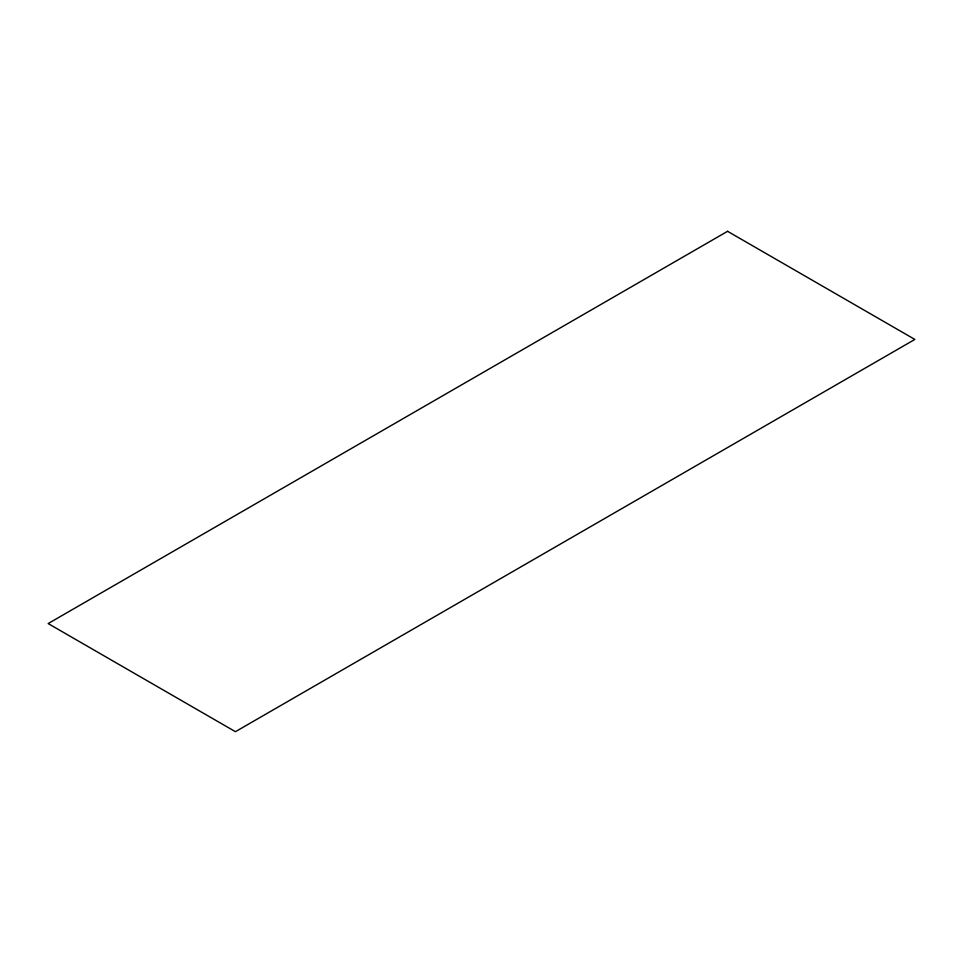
<?xml version="1.0" encoding="UTF-8"?>
<svg xmlns="http://www.w3.org/2000/svg" width="963" height="963" viewBox="0 0 963 963"><rect width="100%" height="100%" fill="white"/><g stroke="black" fill="none" stroke-linecap="round" stroke-linejoin="round"><path stroke-width="1.44" d="M727.571 231.313L48.15 623.567L235.429 731.687L914.85 339.433L727.571 231.313"/></g></svg>
